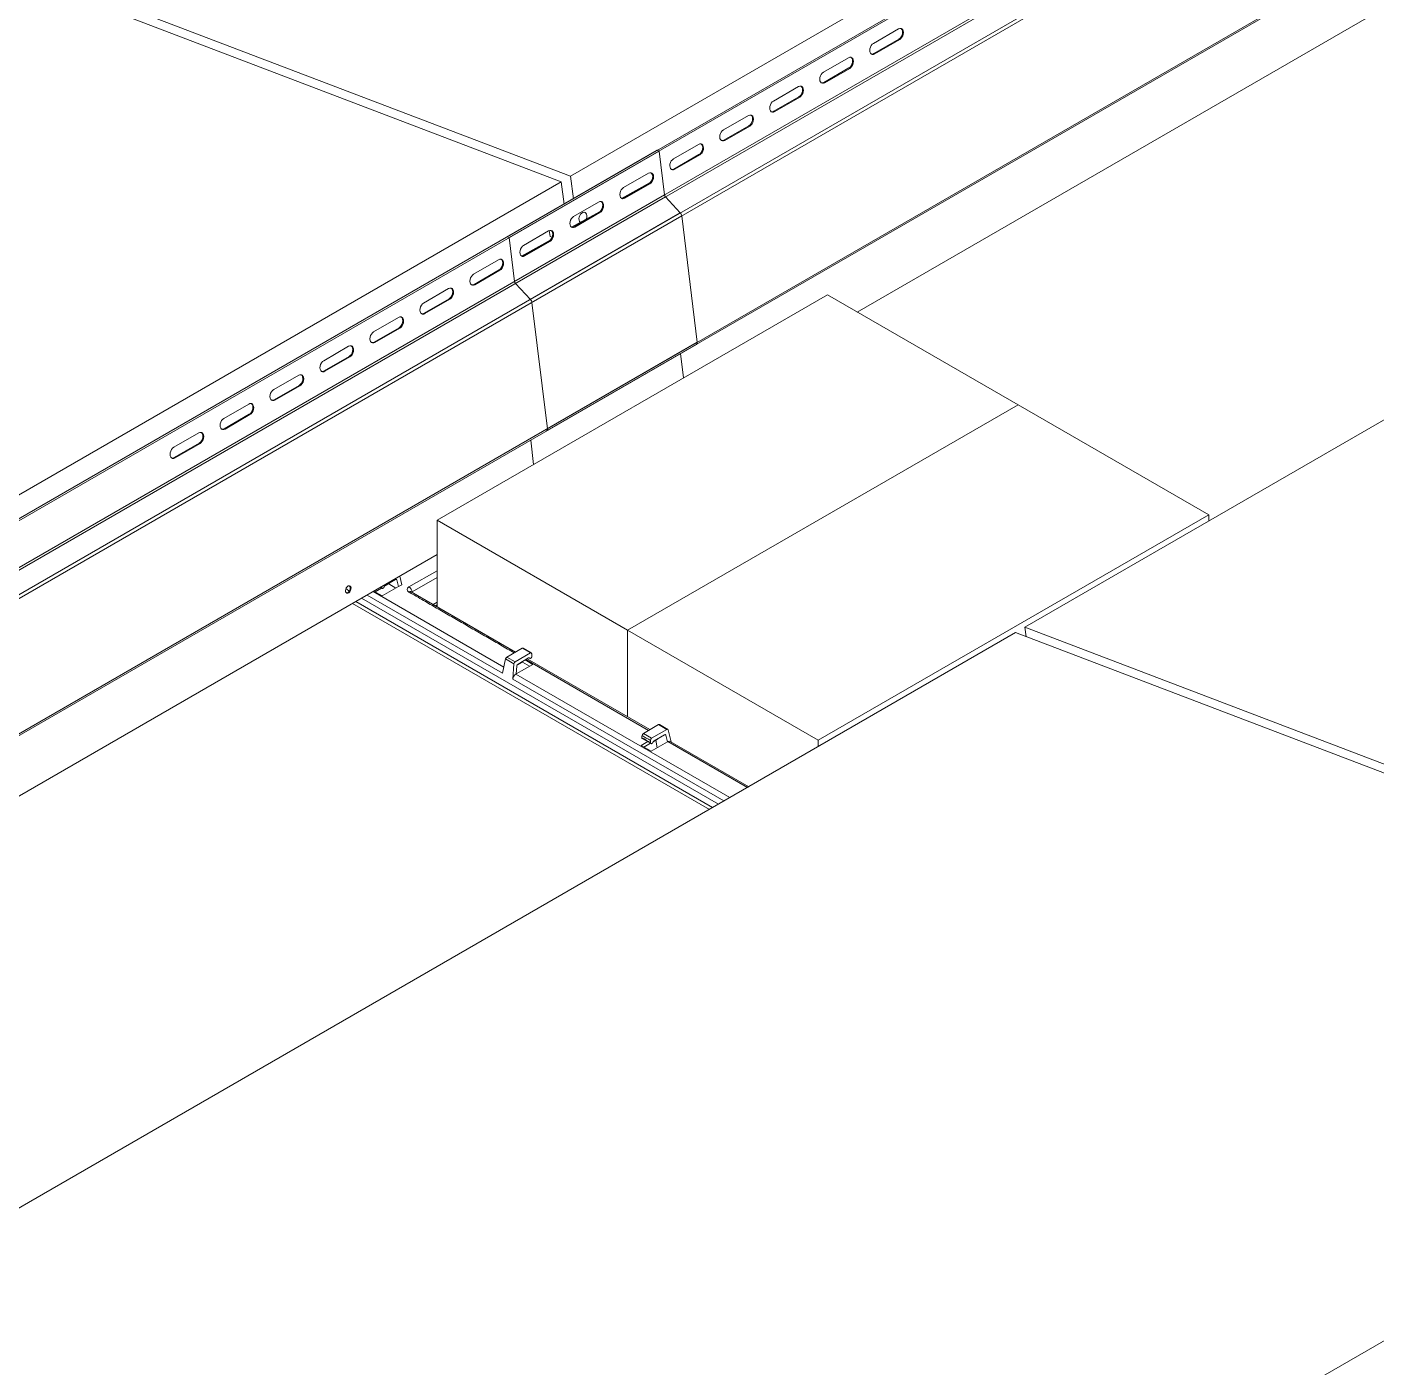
# Model space of a CAD drawing. Header units: inches. Extents: x 1518 to 2565, y 62 to 679.
# Drawn here: x 2348.88 to 2387.05, y 595.69 to 633.6 of the extents above; entities that cross this region are included whole.
import ezdxf

# ---------------------------------------------------------------- set-up
doc = ezdxf.new("R2010")
doc.units = ezdxf.units.IN
doc.header["$LTSCALE"] = 50
doc.header["$MEASUREMENT"] = 0
for name, color, linetype, lineweight in [('E2-ECOFEET', 254, 'Continuous', 5), ('ECOFEET', 254, 'Continuous', 5), ('TEXT', 1, 'Continuous', 20)]:
    doc.layers.add(name, color=color, linetype=linetype, lineweight=lineweight)

# ---------------------------------------------------------------- blocks, each defined once
blk = doc.blocks.new('Z1')
at = {"layer": 'ECOFEET', "color": 1, "linetype": 'Continuous'}
for p, q in [((277.581, 178.976), (242.891, 158.95)), ((234.772, 162.79), (234.857, 162.157)), ((236.983, 162.878), (236.276, 162.47)), ((236.313, 162.172), (237.02, 162.58)), ((237.02, 162.58), (236.996, 162.589)), ((235.569, 162.062), (234.862, 161.654)), ((234.898, 161.355), (235.605, 161.763)), ((235.605, 161.763), (235.582, 161.773)), ((234.155, 161.246), (233.448, 160.837)), ((233.484, 160.539), (234.191, 160.947)), ((234.191, 160.947), (234.168, 160.956)), ((237.975, 157.084), (237.89, 157.774)), ((233.732, 154.635), (233.648, 155.324)), ((231.001, 152.086), (196.311, 132.059)), ((229.827, 151.384), (229.529, 151.212)), ((229.633, 151.272), (229.634, 151.258)), ((228.865, 150.853), (238.96, 145.025)), ((229.189, 151.04), (232.887, 148.905)), ((229.244, 151.032), (229.431, 151.14)), ((229.397, 151.16), (229.445, 151.132)), ((233.22, 149.33), (230.27, 151.033)), ((238.705, 144.878), (228.61, 150.705)), ((228.7, 150.757), (238.795, 144.929)), ((230.888, 150.676), (231.001, 150.741)), ((231.001, 150.667), (230.952, 150.639)), ((247.634, 150.032), (247.671, 149.764)), ((233.666, 149.306), (233.431, 149.441)), ((233.684, 149.218), (233.679, 149.283)), ((233.29, 148.991), (233.588, 149.163)), ((233.416, 149.048), (233.417, 149.064)), ((236.986, 147.112), (233.511, 149.118)), ((237.024, 147.134), (233.549, 149.14)), ((233.602, 149.167), (233.626, 149.154)), ((233.62, 149.159), (233.606, 149.167)), ((237.138, 146.82), (237.436, 146.992)), ((237.528, 147.143), (237.293, 147.279)), ((237.62, 146.79), (237.539, 147.126)), ((236.8, 146.887), (237.054, 146.74)), ((237.04, 146.748), (236.853, 146.64)), ((237.191, 146.835), (237.225, 146.622)), ((237.243, 146.862), (237.241, 146.88)), ((239.819, 145.521), (237.598, 146.803))]:
    blk.add_line(p, q, dxfattribs=at)
for points in [[(281.173, 188.894), (281.087, 189.527), (253.899, 199.89), (207.584, 173.153), (234.772, 162.79), (281.087, 189.527)], [(282.54, 189.63), (282.486, 189.652), (232.988, 161.078), (233.042, 161.056)], [(282.692, 188.39), (282.54, 189.63), (233.042, 161.056), (233.194, 159.816)], [(282.72, 188.332), (233.222, 159.758), (233.639, 159.309)], [(283.18, 187.793), (233.683, 159.219), (234.121, 155.646)], [(274.822, 139.669), (247.634, 150.032), (293.95, 176.77), (321.138, 166.406), (321.224, 165.774)], [(188.191, 135.899), (161.003, 146.263), (207.319, 173), (234.507, 162.637), (234.592, 162.004)], [(244.091, 166.662), (243.384, 166.254), (243.36, 166.263)], [(242.677, 165.845), (241.969, 165.437), (241.946, 165.447)], [(241.262, 165.029), (240.555, 164.621), (240.532, 164.63)], [(239.848, 164.213), (239.141, 163.804), (239.118, 163.814)], [(237.437, 162.265), (237.285, 163.505), (237.231, 163.527), (187.733, 134.953)], [(237.285, 163.505), (187.787, 134.931), (187.939, 133.69)], [(238.434, 163.396), (237.727, 162.988), (237.703, 162.997)], [(188.277, 135.266), (188.191, 135.899), (234.507, 162.637)], [(237.465, 162.207), (187.967, 133.633), (188.385, 133.184)], [(237.925, 161.668), (188.428, 133.094), (188.866, 129.521)], [(234.174, 161.255), (234.197, 161.086), (234.255, 161.064)], [(232.777, 160.131), (232.07, 159.722), (232.046, 159.732)], [(231.363, 159.314), (230.656, 158.906), (230.632, 158.915)], [(247.441, 156.323), (242.049, 159.436), (231.001, 153.058), (231.001, 150.611)], [(229.949, 158.498), (229.242, 158.09), (229.218, 158.099)], [(228.534, 157.681), (227.827, 157.273), (227.804, 157.283)], [(227.12, 156.865), (226.413, 156.457), (226.39, 156.466)], [(252.833, 153.211), (247.441, 156.323), (236.392, 149.945), (241.784, 146.833)], [(225.706, 156.049), (224.999, 155.64), (224.975, 155.65)], [(224.292, 155.232), (223.585, 154.824), (223.561, 154.833)], [(241.784, 146.655), (241.784, 146.833), (252.833, 153.211), (252.833, 153.033)], [(231.001, 153.058), (236.392, 149.945), (236.392, 147.499)], [(229.21, 151.052), (229.446, 150.916), (229.909, 151.183), (229.865, 151.369), (229.833, 151.387)], [(229.431, 151.18), (229.433, 151.156), (229.412, 151.168)], [(229.504, 151.182), (229.634, 151.258), (229.836, 151.141)], [(229.942, 151.474), (229.999, 151.235), (229.909, 151.183)], [(231.001, 151.439), (230.295, 151.032), (230.3, 151.016)], [(239.118, 145.116), (233.146, 148.564), (233.175, 148.999), (232.938, 149.136), (232.85, 148.735), (229.023, 150.944)], [(228.242, 112.779), (201.054, 123.142), (247.369, 149.879), (274.557, 139.516), (274.643, 138.883)], [(233.257, 148.935), (233.242, 148.715), (233.23, 148.708), (239.285, 145.212)], [(233.49, 149.106), (233.705, 148.982), (233.242, 148.715)], [(233.264, 148.961), (233.416, 149.048), (233.618, 148.932)], [(236.959, 146.795), (236.772, 146.687), (237.055, 146.524), (237.518, 146.791), (237.473, 146.977), (237.442, 146.995)], [(237.24, 146.864), (237.243, 146.862), (237.24, 146.864), (237.112, 146.79)], [(239.781, 145.499), (237.53, 146.798), (237.518, 146.791)], [(228.327, 112.146), (228.242, 112.779), (274.557, 139.516)]]:
    blk.add_lwpolyline(points, dxfattribs=at)
for points in [[(233.222, 159.758, -0.152134), (233.194, 159.816), (282.692, 188.39, 0.152134), (282.72, 188.332), (283.137, 187.883)], [(283.618, 184.22), (234.121, 155.646, -0.302263), (234.1, 155.586), (283.597, 184.16, 0.302263), (283.618, 184.22), (283.18, 187.793, 0.152142), (283.137, 187.883), (233.639, 159.309, -0.152142), (233.683, 159.219)], [(187.967, 133.633, -0.152134), (187.939, 133.69), (237.437, 162.265, 0.152134), (237.465, 162.207), (237.882, 161.758)], [(188.845, 129.46), (238.343, 158.035, 0.302263), (238.363, 158.095), (237.925, 161.668, 0.152142), (237.882, 161.758), (188.385, 133.184, -0.152142), (188.428, 133.094)], [(188.388, 129.237, -0.335386), (188.404, 129.277), (188.841, 129.458, 0.335286), (188.866, 129.521), (238.363, 158.095)], [(230.295, 151.032, 0.214403), (230.205, 151.172), (231.001, 151.631)]]:
    blk.add_lwpolyline(points, format="xyb", dxfattribs=at)
at = {"layer": 'ECOFEET', "color": 1, "linetype": 'Continuous', "flags": 128}
for points in [[(244.067, 166.671), (244.091, 166.662), (244.124, 166.688), (244.154, 166.724), (244.176, 166.766), (244.191, 166.813), (244.195, 166.859), (244.19, 166.902), (244.175, 166.937), (244.152, 166.962), (244.123, 166.975), (244.089, 166.974), (244.054, 166.96), (243.347, 166.552), (243.314, 166.526), (243.284, 166.491), (243.262, 166.448), (243.247, 166.401), (243.242, 166.355), (243.248, 166.312), (243.262, 166.277), (243.286, 166.252), (243.315, 166.239), (243.349, 166.24), (243.384, 166.254)], [(242.653, 165.855), (242.677, 165.845), (242.71, 165.871), (242.739, 165.907), (242.762, 165.95), (242.776, 165.997), (242.781, 166.043), (242.776, 166.085), (242.761, 166.121), (242.738, 166.146), (242.709, 166.158), (242.675, 166.158), (242.64, 166.144), (241.933, 165.736), (241.899, 165.71), (241.87, 165.674), (241.847, 165.631), (241.833, 165.585), (241.828, 165.538), (241.833, 165.496), (241.848, 165.461), (241.871, 165.436), (241.901, 165.423), (241.934, 165.424), (241.969, 165.437)], [(241.239, 165.038), (241.262, 165.029), (241.296, 165.055), (241.325, 165.091), (241.348, 165.134), (241.362, 165.18), (241.367, 165.227), (241.362, 165.269), (241.347, 165.304), (241.324, 165.329), (241.294, 165.342), (241.261, 165.341), (241.226, 165.328), (240.519, 164.919), (240.485, 164.894), (240.456, 164.858), (240.433, 164.815), (240.419, 164.768), (240.414, 164.722), (240.419, 164.679), (240.434, 164.644), (240.457, 164.619), (240.487, 164.607), (240.52, 164.607), (240.555, 164.621)], [(239.825, 164.222), (239.848, 164.213), (239.882, 164.238), (239.911, 164.274), (239.934, 164.317), (239.948, 164.364), (239.953, 164.41), (239.948, 164.453), (239.933, 164.488), (239.91, 164.513), (239.88, 164.525), (239.847, 164.525), (239.812, 164.511), (239.104, 164.103), (239.071, 164.077), (239.042, 164.041), (239.019, 163.999), (239.005, 163.952), (239, 163.906), (239.005, 163.863), (239.02, 163.828), (239.043, 163.803), (239.072, 163.79), (239.106, 163.791), (239.141, 163.804)], [(238.41, 163.406), (238.434, 163.396), (238.467, 163.422), (238.497, 163.458), (238.519, 163.501), (238.534, 163.547), (238.539, 163.594), (238.533, 163.636), (238.519, 163.671), (238.495, 163.696), (238.466, 163.709), (238.432, 163.709), (238.397, 163.695), (237.69, 163.287), (237.657, 163.261), (237.627, 163.225), (237.605, 163.182), (237.59, 163.136), (237.586, 163.089), (237.591, 163.047), (237.606, 163.012), (237.629, 162.987), (237.658, 162.974), (237.692, 162.974), (237.727, 162.988)], [(237.02, 162.58), (237.053, 162.606), (237.083, 162.641), (237.105, 162.684), (237.12, 162.731), (237.124, 162.777), (237.119, 162.82), (237.104, 162.855), (237.081, 162.88), (237.052, 162.893), (237.018, 162.892), (236.983, 162.878)], [(237.02, 162.58), (237.053, 162.606), (237.083, 162.641), (237.105, 162.684), (237.12, 162.731), (237.124, 162.777), (237.119, 162.82), (237.104, 162.855), (237.081, 162.88), (237.052, 162.893), (237.018, 162.892), (236.983, 162.878)], [(236.276, 162.47), (236.243, 162.444), (236.213, 162.409), (236.19, 162.366), (236.176, 162.319), (236.171, 162.273), (236.177, 162.23), (236.191, 162.195), (236.214, 162.17), (236.244, 162.157), (236.278, 162.158), (236.313, 162.172)], [(236.276, 162.47), (236.243, 162.444), (236.213, 162.409), (236.19, 162.366), (236.176, 162.319), (236.171, 162.273), (236.177, 162.23), (236.191, 162.195), (236.214, 162.17), (236.244, 162.157), (236.278, 162.158), (236.313, 162.172), (236.289, 162.181)], [(235.605, 161.763), (235.639, 161.789), (235.668, 161.825), (235.691, 161.868), (235.705, 161.915), (235.71, 161.961), (235.705, 162.003), (235.69, 162.039), (235.667, 162.064), (235.638, 162.076), (235.604, 162.076), (235.569, 162.062)], [(235.605, 161.763), (235.639, 161.789), (235.668, 161.825), (235.691, 161.868), (235.705, 161.915), (235.71, 161.961), (235.705, 162.003), (235.69, 162.039), (235.667, 162.064), (235.638, 162.076), (235.604, 162.076), (235.569, 162.062)], [(234.862, 161.654), (234.828, 161.628), (234.799, 161.592), (234.776, 161.549), (234.762, 161.503), (234.757, 161.456), (234.762, 161.414), (234.777, 161.379), (234.8, 161.354), (234.83, 161.341), (234.863, 161.342), (234.898, 161.355)], [(234.862, 161.654), (234.828, 161.628), (234.799, 161.592), (234.776, 161.549), (234.762, 161.503), (234.757, 161.456), (234.762, 161.414), (234.777, 161.379), (234.8, 161.354), (234.83, 161.341), (234.863, 161.342), (234.898, 161.355), (234.875, 161.365)], [(235.07, 161.478), (235.05, 161.489), (235.029, 161.514), (235.017, 161.55), (235.014, 161.592), (235.02, 161.637), (235.037, 161.68), (235.061, 161.719), (235.091, 161.749), (235.124, 161.768), (235.157, 161.774), (235.187, 161.767), (235.212, 161.747), (235.229, 161.716), (235.237, 161.677), (235.235, 161.633), (235.223, 161.588), (235.209, 161.558)], [(234.191, 160.947), (234.225, 160.973), (234.254, 161.009), (234.277, 161.052), (234.291, 161.098), (234.296, 161.145), (234.291, 161.187), (234.276, 161.222), (234.253, 161.247), (234.223, 161.26), (234.19, 161.259), (234.155, 161.246)], [(234.191, 160.947), (234.225, 160.973), (234.254, 161.009), (234.277, 161.052), (234.291, 161.098), (234.296, 161.145), (234.291, 161.187), (234.276, 161.222), (234.253, 161.247), (234.223, 161.26), (234.19, 161.259), (234.155, 161.246)], [(233.448, 160.837), (233.414, 160.812), (233.385, 160.776), (233.362, 160.733), (233.348, 160.686), (233.343, 160.64), (233.348, 160.597), (233.363, 160.562), (233.386, 160.537), (233.416, 160.525), (233.449, 160.525), (233.484, 160.539)], [(233.448, 160.837), (233.414, 160.812), (233.385, 160.776), (233.362, 160.733), (233.348, 160.686), (233.343, 160.64), (233.348, 160.597), (233.363, 160.562), (233.386, 160.537), (233.416, 160.525), (233.449, 160.525), (233.484, 160.539), (233.461, 160.548)], [(232.754, 160.14), (232.777, 160.131), (232.811, 160.156), (232.84, 160.192), (232.863, 160.235), (232.877, 160.282), (232.882, 160.328), (232.876, 160.371), (232.862, 160.406), (232.839, 160.431), (232.809, 160.443), (232.775, 160.443), (232.74, 160.429), (232.033, 160.021), (232, 159.995), (231.971, 159.959), (231.948, 159.916), (231.934, 159.87), (231.929, 159.824), (231.934, 159.781), (231.949, 159.746), (231.972, 159.721), (232.001, 159.708), (232.035, 159.709), (232.07, 159.722)], [(231.339, 159.324), (231.363, 159.314), (231.396, 159.34), (231.426, 159.376), (231.448, 159.419), (231.463, 159.465), (231.467, 159.512), (231.462, 159.554), (231.448, 159.589), (231.424, 159.614), (231.395, 159.627), (231.361, 159.627), (231.326, 159.613), (230.619, 159.205), (230.586, 159.179), (230.556, 159.143), (230.534, 159.1), (230.519, 159.054), (230.515, 159.007), (230.52, 158.965), (230.535, 158.929), (230.558, 158.905), (230.587, 158.892), (230.621, 158.892), (230.656, 158.906)], [(229.925, 158.507), (229.949, 158.498), (229.982, 158.524), (230.011, 158.559), (230.034, 158.602), (230.048, 158.649), (230.053, 158.695), (230.048, 158.738), (230.033, 158.773), (230.01, 158.798), (229.981, 158.811), (229.947, 158.81), (229.912, 158.796), (229.205, 158.388), (229.171, 158.362), (229.142, 158.327), (229.119, 158.284), (229.105, 158.237), (229.1, 158.191), (229.106, 158.148), (229.12, 158.113), (229.143, 158.088), (229.173, 158.075), (229.207, 158.076), (229.242, 158.09)], [(228.511, 157.691), (228.534, 157.681), (228.568, 157.707), (228.597, 157.743), (228.62, 157.786), (228.634, 157.832), (228.639, 157.879), (228.634, 157.921), (228.619, 157.957), (228.596, 157.981), (228.566, 157.994), (228.533, 157.994), (228.498, 157.98), (227.791, 157.572), (227.757, 157.546), (227.728, 157.51), (227.705, 157.467), (227.691, 157.421), (227.686, 157.374), (227.691, 157.332), (227.706, 157.297), (227.729, 157.272), (227.759, 157.259), (227.792, 157.259), (227.827, 157.273)], [(227.097, 156.874), (227.12, 156.865), (227.154, 156.891), (227.183, 156.927), (227.206, 156.97), (227.22, 157.016), (227.225, 157.062), (227.22, 157.105), (227.205, 157.14), (227.182, 157.165), (227.152, 157.178), (227.119, 157.177), (227.084, 157.164), (226.377, 156.755), (226.343, 156.73), (226.314, 156.694), (226.291, 156.651), (226.277, 156.604), (226.272, 156.558), (226.277, 156.515), (226.292, 156.48), (226.315, 156.455), (226.344, 156.443), (226.378, 156.443), (226.413, 156.457)], [(225.683, 156.058), (225.706, 156.049), (225.739, 156.074), (225.769, 156.11), (225.792, 156.153), (225.806, 156.2), (225.811, 156.246), (225.805, 156.289), (225.791, 156.324), (225.768, 156.349), (225.738, 156.361), (225.704, 156.361), (225.669, 156.347), (224.962, 155.939), (224.929, 155.913), (224.899, 155.877), (224.877, 155.834), (224.862, 155.788), (224.858, 155.741), (224.863, 155.699), (224.878, 155.664), (224.901, 155.639), (224.93, 155.626), (224.964, 155.627), (224.999, 155.64)], [(224.268, 155.242), (224.292, 155.232), (224.325, 155.258), (224.355, 155.294), (224.377, 155.337), (224.392, 155.383), (224.396, 155.43), (224.391, 155.472), (224.376, 155.507), (224.353, 155.532), (224.324, 155.545), (224.29, 155.544), (224.255, 155.531), (223.548, 155.123), (223.515, 155.097), (223.485, 155.061), (223.463, 155.018), (223.448, 154.971), (223.443, 154.925), (223.449, 154.883), (223.463, 154.847), (223.487, 154.822), (223.516, 154.81), (223.55, 154.81), (223.585, 154.824)], [(228.565, 151.144), (228.555, 151.176), (228.537, 151.197), (228.511, 151.205), (228.482, 151.199), (228.454, 151.179), (228.431, 151.149), (228.415, 151.112), (228.408, 151.073), (228.413, 151.038), (228.427, 151.011), (228.449, 150.996), (228.477, 150.995), (228.506, 151.009), (228.532, 151.034), (228.552, 151.068), (228.564, 151.107), (228.565, 151.144)], [(228.435, 151.004), (228.453, 151.005), (228.482, 151.018), (228.509, 151.043), (228.529, 151.078), (228.54, 151.116), (228.541, 151.154), (228.532, 151.185), (228.516, 151.205)]]:
    blk.add_lwpolyline(points, dxfattribs=at)
for points in [[(244.124, 166.974), (244.129, 166.971), (244.152, 166.946), (244.167, 166.911), (244.172, 166.869), (244.167, 166.822), (244.153, 166.776), (244.13, 166.733), (244.101, 166.697), (244.067, 166.671), (243.36, 166.263, -0.195748), (243.29, 166.249)], [(242.71, 166.158), (242.715, 166.155), (242.738, 166.13), (242.752, 166.095), (242.758, 166.052), (242.753, 166.006), (242.739, 165.959), (242.716, 165.917), (242.687, 165.881), (242.653, 165.855), (241.946, 165.447, -0.195358), (241.876, 165.433)], [(241.296, 165.342), (241.3, 165.339), (241.324, 165.314), (241.338, 165.278), (241.343, 165.236), (241.339, 165.19), (241.324, 165.143), (241.302, 165.1), (241.272, 165.064), (241.239, 165.038), (240.532, 164.63, -0.195378), (240.462, 164.616)], [(239.882, 164.525), (239.886, 164.522), (239.909, 164.497), (239.924, 164.462), (239.929, 164.42), (239.924, 164.373), (239.91, 164.327), (239.887, 164.284), (239.858, 164.248), (239.825, 164.222), (239.118, 163.814, -0.195748), (239.047, 163.8)], [(238.468, 163.709), (238.472, 163.706), (238.495, 163.681), (238.51, 163.646), (238.515, 163.603), (238.51, 163.557), (238.496, 163.51), (238.473, 163.467), (238.444, 163.431), (238.41, 163.406), (237.703, 162.997, -0.195748), (237.633, 162.984)], [(232.811, 160.443), (232.815, 160.44), (232.838, 160.415), (232.853, 160.38), (232.858, 160.338), (232.853, 160.291), (232.839, 160.245), (232.816, 160.202), (232.787, 160.166), (232.754, 160.14), (232.046, 159.732, -0.195358), (231.976, 159.718)], [(231.396, 159.627), (231.401, 159.624), (231.424, 159.599), (231.439, 159.564), (231.444, 159.521), (231.439, 159.475), (231.425, 159.428), (231.402, 159.385), (231.373, 159.349), (231.339, 159.324), (230.632, 158.915, -0.195378), (230.562, 158.902)], [(229.982, 158.81), (229.987, 158.807), (230.01, 158.782), (230.025, 158.747), (230.03, 158.705), (230.025, 158.658), (230.011, 158.612), (229.988, 158.569), (229.959, 158.533), (229.925, 158.507), (229.218, 158.099, -0.195748), (229.148, 158.085)], [(228.568, 157.994), (228.573, 157.991), (228.596, 157.966), (228.61, 157.931), (228.616, 157.888), (228.611, 157.842), (228.596, 157.795), (228.574, 157.752), (228.544, 157.717), (228.511, 157.691), (227.804, 157.283, -0.195748), (227.734, 157.269)], [(227.154, 157.178), (227.158, 157.175), (227.181, 157.15), (227.196, 157.114), (227.201, 157.072), (227.197, 157.026), (227.182, 156.979), (227.16, 156.936), (227.13, 156.9), (227.097, 156.874), (226.39, 156.466, -0.195378), (226.319, 156.452)], [(225.74, 156.361), (225.744, 156.358), (225.767, 156.333), (225.782, 156.298), (225.787, 156.256), (225.782, 156.209), (225.768, 156.163), (225.745, 156.12), (225.716, 156.084), (225.683, 156.058), (224.975, 155.65, -0.195378), (224.905, 155.636)], [(224.325, 155.545), (224.33, 155.542), (224.353, 155.517), (224.368, 155.482), (224.373, 155.439), (224.368, 155.393), (224.354, 155.346), (224.331, 155.303), (224.302, 155.267), (224.268, 155.242), (223.561, 154.833, -0.195748), (223.491, 154.819)]]:
    blk.add_lwpolyline(points, format="xyb", dxfattribs=at)
for points in [[(236.219, 162.167, 0.195378), (236.289, 162.181), (236.996, 162.589), (237.03, 162.615), (237.059, 162.651), (237.082, 162.694), (237.096, 162.74), (237.101, 162.787), (237.096, 162.829), (237.081, 162.864), (237.058, 162.889), (237.053, 162.892), (237.058, 162.889), (237.081, 162.864), (237.096, 162.829), (237.101, 162.787), (237.096, 162.74), (237.082, 162.694), (237.059, 162.651), (237.03, 162.615)], [(234.805, 161.351, 0.195378), (234.875, 161.365), (235.582, 161.773), (235.616, 161.799), (235.645, 161.834), (235.668, 161.877), (235.682, 161.924), (235.687, 161.97), (235.681, 162.013), (235.667, 162.048), (235.644, 162.073), (235.639, 162.076), (235.644, 162.073), (235.667, 162.048), (235.681, 162.013), (235.687, 161.97), (235.682, 161.924), (235.668, 161.877), (235.645, 161.834), (235.616, 161.799)], [(233.391, 160.534, 0.195748), (233.461, 160.548), (234.168, 160.956), (234.201, 160.982), (234.231, 161.018), (234.253, 161.061), (234.268, 161.108), (234.272, 161.154), (234.267, 161.196), (234.252, 161.232), (234.229, 161.257), (234.225, 161.26), (234.229, 161.257), (234.252, 161.232), (234.267, 161.196), (234.272, 161.154), (234.268, 161.108), (234.253, 161.061), (234.231, 161.018), (234.201, 160.982)]]:
    blk.add_lwpolyline(points, format="xyb", close=True, dxfattribs=at)
at = {"layer": 'ECOFEET', "color": 1, "linetype": 'Continuous'}
for points in [[(233.64, 149.304), (233.407, 149.438), (232.975, 149.189), (233.208, 149.054)], [(237.502, 147.141), (237.269, 147.276), (236.837, 147.026), (237.07, 146.892)]]:
    blk.add_lwpolyline(points, close=True, dxfattribs=at)
for centre, major_axis, ratio, start_param, end_param in [((229.83, 151.342), (0.0214, 0.0453), 0.625261, 5.620286, 7.01655), ((230.338, 151.099), (0.186, 0), 0.560135, 2.371274, 3.911912), ((229.294, 151.455), (1.018, 0.041), 0.575731, 3.658741, 3.820303), ((230.338, 150.993), (0.0581, -0.0311), 0.394739, 2.57951, 3.055007), ((233.404, 149.399), (0.028, 0.0415), 0.525023, 0.036647, 0.821963), ((233.643, 149.261), (0.0214, 0.0453), 0.625261, 5.463207, 7.01655), ((232.972, 149.15), (0.028, 0.0415), 0.525023, 0.821963, 2.218227), ((233.211, 149.012), (0.0214, 0.0453), 0.625261, 0.733364, 2.129628), ((233.293, 148.948), (0.0214, 0.0453), 0.625261, 0.733364, 2.129628), ((233.238, 148.597), (0.056, 0.118), 0.625261, 0.733364, 2.129628), ((236.834, 146.987), (0.028, 0.0415), 0.525023, 0.821963, 2.375307), ((237.266, 147.237), (0.028, 0.0415), 0.525023, 0.036647, 0.821963), ((237.439, 146.949), (0.0214, 0.0453), 0.625261, 5.620286, 7.01655), ((237.505, 147.099), (0.0214, 0.0453), 0.625261, 5.620286, 7.01655), ((237.073, 146.849), (0.0214, 0.0453), 0.625261, 0.733364, 2.286708), ((237.538, 146.687), (0.056, 0.118), 0.625261, 6.231233, 7.01655)]:
    blk.add_ellipse(centre, major_axis=major_axis, ratio=ratio, start_param=start_param, end_param=end_param, dxfattribs=at)
for points, weights, degree, knots in [([(229.433, 151.156), (229.435, 151.124), (229.462, 151.13), (229.489, 151.137), (229.5, 151.173), (229.509, 151.2), (229.529, 151.212)], [1, 0.793353340283, 1, 0.793353340283, 1, 0.866025403781, 1], 2, [0, 0, 0, 1.308997, 1.308997, 2.617994, 2.617994, 3.665191, 3.665191, 3.665191]), ([(233.182, 149.308), (232.189, 149.881), (231.197, 150.454), (230.205, 151.027), (230.224, 151.041), (230.248, 151.044), (230.27, 151.033), (230.268, 151.034), (230.266, 151.035), (230.267, 151.035), (230.267, 151.035)], [1, 1, 1, 1, 0.905534246688, 0.905534246688, 1, 1, 1, 1, 1], 3, [0, 0, 0, 0, 1, 1, 1, 2.077692, 2.077692, 2.077692, 2.887499, 3.077692, 3.077692, 3.077692, 3.077692]), ([(233.684, 149.218), (233.687, 149.186), (233.661, 149.162), (233.635, 149.139), (233.62, 149.159), (233.608, 149.175), (233.588, 149.163)], [1, 0.793353340283, 1, 0.793353340283, 1, 0.866025403782, 1], 2, [0, 0, 0, 1.308997, 1.308997, 2.617994, 2.617994, 3.665191, 3.665191, 3.665191]), ([(237.041, 146.764), (237.043, 146.731), (237.07, 146.738), (237.097, 146.745), (237.109, 146.781), (237.117, 146.808), (237.138, 146.82)], [1, 0.793353340291, 1, 0.793353340291, 1, 0.866025403781, 1], 2, [0, 0, 0, 1.308997, 1.308997, 2.617994, 2.617994, 3.665191, 3.665191, 3.665191])]:
    blk.add_rational_spline(points, weights, degree=degree, knots=knots, dxfattribs=at)
blk.add_open_spline([(236.801, 146.886), (236.8, 146.887), (236.796, 146.889), (236.793, 146.896), (236.793, 146.904), (236.793, 146.907), (236.795, 146.927), (236.797, 146.947), (236.799, 146.967), (236.878, 146.921), (236.958, 146.875), (237.037, 146.829), (237.039, 146.808), (237.04, 146.786), (237.041, 146.764), (236.958, 146.812), (236.876, 146.86), (236.793, 146.907)], degree=3, knots=[0, 0, 0, 0, 0.180706, 0.638138, 1, 1, 1, 2, 2, 2, 3, 3, 3, 4, 4, 4, 5, 5, 5, 5], dxfattribs=at)
blk = doc.blocks.new('*U215')
at = {"layer": 'E2-ECOFEET'}
blk.add_blockref('Z1', (60.859, 10.38), dxfattribs=at)

msp = doc.modelspace()

# ---------------------------------------------------------------- block references
at = {"layer": 'TEXT'}
msp.add_blockref('*U215', (2068.627, 456.206), dxfattribs=at)

doc.saveas('drawing.dxf')
